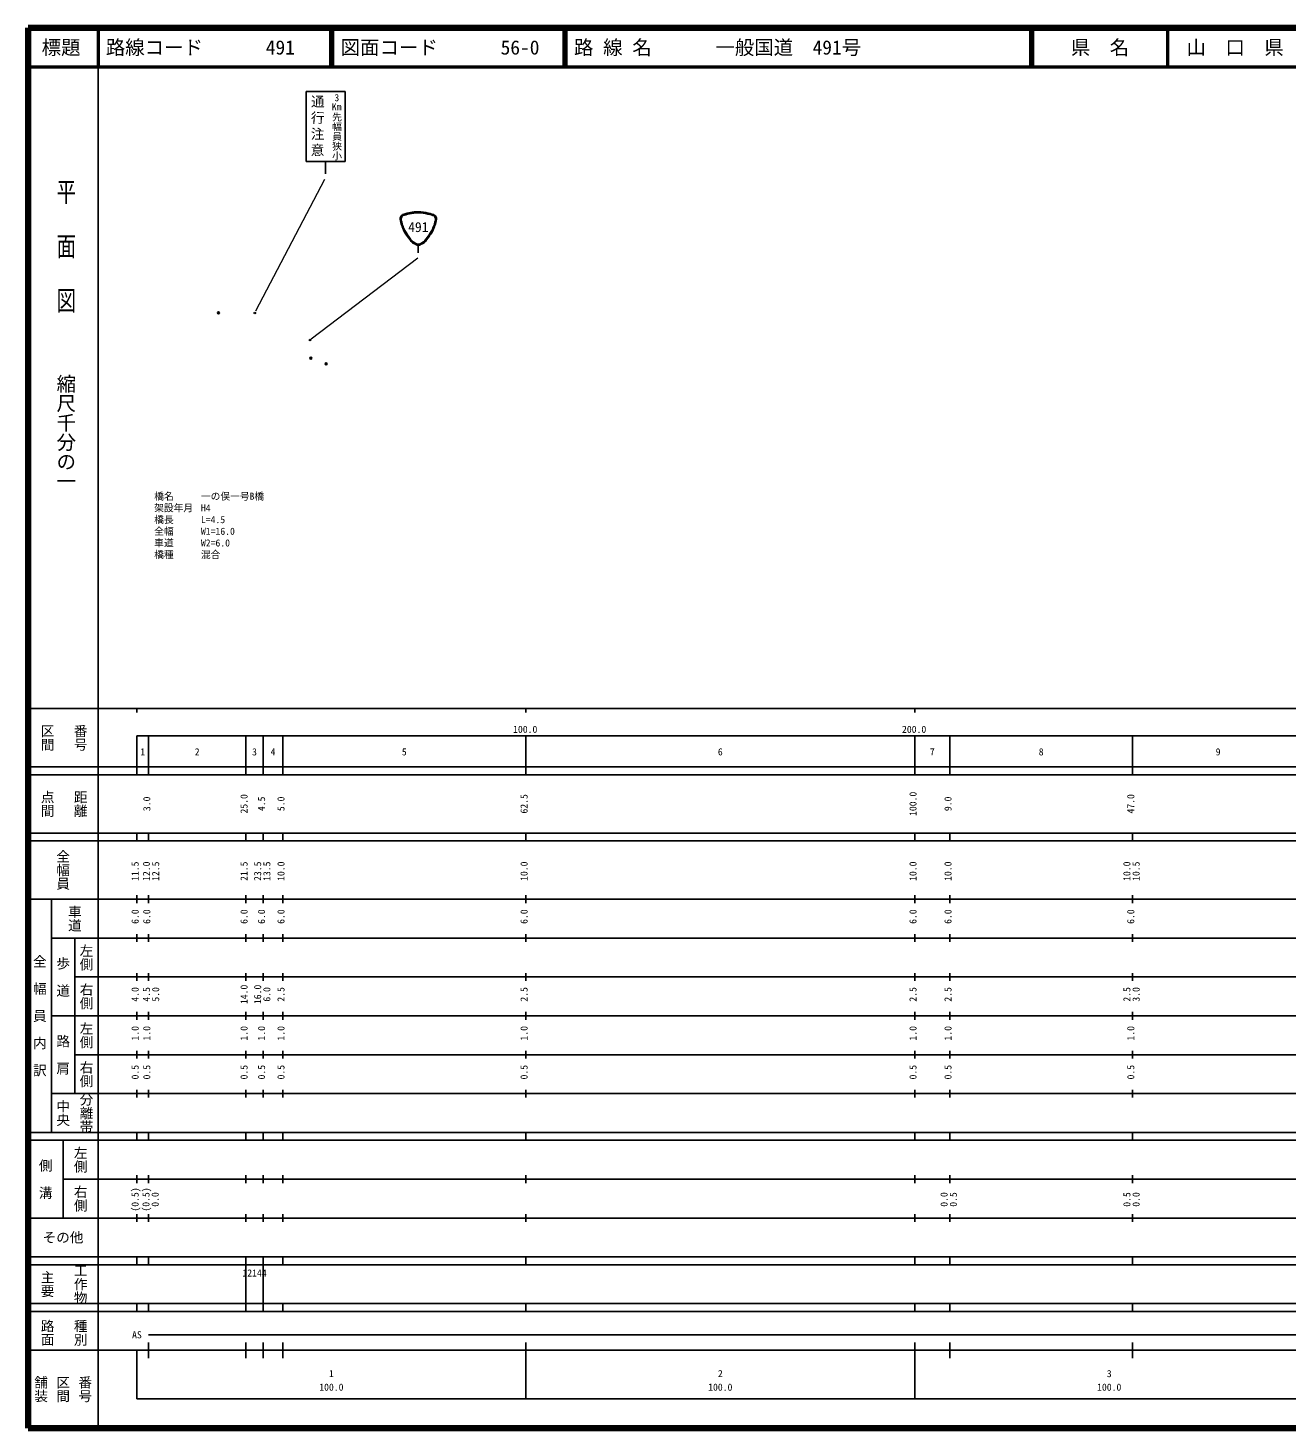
# Model space of a CAD drawing. Units: millimetres on the paper, with parts at other scales. Extents: x 40 to 680, y 20 to 380.
# Drawn here: x 40 to 363.7, y 20 to 380 of the extents above; entities that cross this region are included whole.
import ezdxf
from ezdxf.enums import TextEntityAlignment as Align

# ---------------------------------------------------------------- set-up
doc = ezdxf.new("R2010")
doc.units = ezdxf.units.MM
doc.header["$PDMODE"] = 32
doc.header["$PDSIZE"] = 0.5
for name, color, linetype in [('M-OTRS', 6, 'Continuous'), ('M-TTL-TXT', 7, 'Continuous'), ('名称未設定-10', 7, 'Continuous')]:
    doc.layers.add(name, color=color, linetype=linetype)
for name, color, linetype, lineweight in [('M-STR-HTXT', 7, 'Continuous', 13), ('M-STR-STRC', 7, 'Continuous', 25), ('M-TTL', 2, 'Continuous', 140), ('M-TTL-BAND', 7, 'Continuous', 25), ('M-TTL-LINE', 7, 'Continuous', 50)]:
    doc.layers.add(name, color=color, linetype=linetype, lineweight=lineweight)
doc.styles.add('@ＭＳ ゴシック', font='')
doc.styles.add('ＭＳ ゴシック', font='')
doc.styles.get('@ＭＳ ゴシック').set_extended_font_data('@MS Gothic')
doc.styles.get('ＭＳ ゴシック').set_extended_font_data('MS Gothic')

msp = doc.modelspace()

# ---------------------------------------------------------------- linework, layer by layer
at = {"layer": 'M-OTRS'}
for p in [(88.963, 306.737), (112.724, 295.113), (116.64, 293.627)]:
    msp.add_point(p, dxfattribs=at)
at = {"layer": 'M-STR-HTXT'}
for p, q in [((98.545, 307.26), (116.315, 341.088)), ((112.838, 300.103), (140.212, 320.907))]:
    msp.add_line(p, q, dxfattribs=at)
at = {"layer": 'M-STR-STRC'}
for p, q in [((111.519, 363.653), (111.519, 345.653)), ((111.519, 363.653), (121.519, 363.653)), ((121.519, 363.653), (121.519, 345.653)), ((111.519, 345.653), (121.519, 345.653)), ((116.519, 345.653), (116.519, 342.511)), ((140.357, 324.149), (140.357, 322.149))]:
    msp.add_line(p, q, dxfattribs=at)
at = {"layer": 'M-STR-STRC', "lineweight": 13}
for centre in [(98.313, 306.738), (112.482, 299.769)]:
    msp.add_circle(centre, 0.2, dxfattribs=at)
at = {"layer": 'M-STR-STRC'}
for points, knots in [([(136.357, 332.006), (136.121, 331.859), (136.009, 331.737), (135.857, 331.506), (135.537, 331.016), (135.723, 330.581), (135.857, 330.006)], [0, 0, 0, 0, 1, 1, 1, 2, 2, 2, 2]), ([(136.451, 331.771), (136.396, 331.723), (136.217, 331.566), (136.107, 331.402), (135.82, 330.976), (136.039, 330.264), (136.095, 330.085)], [0, 0, 0, 0, 1, 1, 1, 2, 2, 2, 2]), ([(136.357, 332.006), (138.057, 332.535), (138.768, 332.761), (140.357, 332.754), (141.947, 332.748), (144.119, 332.079), (144.357, 332.006)], [0, 0, 0, 0, 1, 1, 1, 2, 2, 2, 2]), ([(136.455, 331.767), (137.192, 331.997), (138.806, 332.5), (140.357, 332.5), (141.908, 332.5), (144.021, 331.848), (144.259, 331.774)], [0, 0, 0, 0, 1, 1, 1, 2, 2, 2, 2]), ([(144.261, 331.774), (144.317, 331.726), (144.496, 331.567), (144.607, 331.402), (144.895, 330.975), (144.675, 330.262), (144.619, 330.083)], [0, 0, 0, 0, 1, 1, 1, 2, 2, 2, 2]), ([(144.357, 332.006), (144.594, 331.859), (144.706, 331.737), (144.857, 331.506), (145.178, 331.016), (144.992, 330.581), (144.857, 330.006)], [0, 0, 0, 0, 1, 1, 1, 2, 2, 2, 2]), ([(135.857, 330.006), (136.037, 329.307), (136.125, 329.078), (136.357, 328.506), (136.786, 327.451), (137.095, 327.097), (137.857, 326.006)], [0, 0, 0, 0, 1, 1, 1, 2, 2, 2, 2]), ([(136.095, 330.085), (136.271, 329.398), (136.358, 329.173), (136.586, 328.611), (137.01, 327.566), (137.317, 327.215), (138.072, 326.135)], [0, 0, 0, 0, 1, 1, 1, 2, 2, 2, 2]), ([(144.62, 330.085), (144.443, 329.398), (144.357, 329.173), (144.129, 328.611), (143.705, 327.566), (143.398, 327.215), (142.643, 326.135)], [0, 0, 0, 0, 1, 1, 1, 2, 2, 2, 2]), ([(144.857, 330.006), (144.677, 329.307), (144.59, 329.078), (144.357, 328.506), (143.929, 327.451), (143.62, 327.097), (142.857, 326.006)], [0, 0, 0, 0, 1, 1, 1, 2, 2, 2, 2]), ([(137.857, 326.006), (138.407, 325.28), (138.616, 324.877), (139.357, 324.506), (139.728, 324.32), (139.943, 324.15), (140.357, 324.15), (140.772, 324.15), (140.987, 324.32), (141.357, 324.506), (142.098, 324.877), (142.308, 325.28), (142.857, 326.006)], [0, 0, 0, 0, 1, 1, 1, 2, 2, 2, 3, 3, 3, 4, 4, 4, 4]), ([(138.034, 326.183), (138.569, 325.476), (138.769, 325.076), (139.494, 324.723), (139.816, 324.566), (139.999, 324.415), (140.357, 324.415), (140.715, 324.415), (140.899, 324.566), (141.22, 324.723), (141.946, 325.076), (142.146, 325.476), (142.681, 326.183)], [0, 0, 0, 0, 1, 1, 1, 2, 2, 2, 3, 3, 3, 4, 4, 4, 4])]:
    msp.add_open_spline(points, degree=3, knots=knots, dxfattribs=at)
at = {"layer": 'M-TTL'}
for p, q in [((40, 380), (40, 20)), ((680, 380), (40, 380)), ((40, 20), (680, 20))]:
    msp.add_line(p, q, dxfattribs=at)
at = {"layer": 'M-TTL-BAND'}
for p, q in [((58, 370), (58, 20)), ((40, 205), (579, 205)), ((68, 205), (68, 204)), ((168, 205), (168, 204)), ((268, 205), (268, 204)), ((68, 198), (579, 198)), ((68, 198), (68, 188)), ((71, 188), (71, 198)), ((96, 188), (96, 198)), ((100.5, 188), (100.5, 198)), ((105.5, 188), (105.5, 198)), ((168, 188), (168, 198)), ((268, 188), (268, 198)), ((277, 188), (277, 198)), ((324, 188), (324, 198)), ((40, 190), (579, 190)), ((40, 188), (579, 188)), ((40, 173), (579, 173)), ((68, 171), (68, 173)), ((71, 171), (71, 173)), ((96, 171), (96, 173)), ((100.5, 171), (100.5, 173)), ((105.5, 171), (105.5, 173)), ((168, 171), (168, 173)), ((268, 171), (268, 173)), ((277, 171), (277, 173)), ((324, 171), (324, 173)), ((40, 171), (579, 171)), ((40, 156), (579, 156)), ((46, 96), (46, 156)), ((68, 155), (68, 157)), ((71, 155), (71, 157)), ((96, 155), (96, 157)), ((100.5, 155), (100.5, 157)), ((105.5, 155), (105.5, 157)), ((168, 155), (168, 157)), ((268, 155), (268, 157)), ((277, 155), (277, 157)), ((324, 155), (324, 157)), ((46, 146), (579, 146)), ((52, 146), (52, 106)), ((68, 145), (68, 147)), ((71, 145), (71, 147)), ((96, 145), (96, 147)), ((100.5, 145), (100.5, 147)), ((105.5, 145), (105.5, 147)), ((168, 145), (168, 147)), ((268, 145), (268, 147)), ((277, 145), (277, 147)), ((324, 145), (324, 147)), ((68, 135), (68, 137)), ((71, 135), (71, 137)), ((96, 135), (96, 137)), ((100.5, 135), (100.5, 137)), ((105.5, 135), (105.5, 137)), ((168, 135), (168, 137)), ((268, 135), (268, 137)), ((277, 135), (277, 137)), ((324, 135), (324, 137)), ((52, 136), (579, 136)), ((46, 126), (579, 126)), ((68, 125), (68, 127)), ((71, 125), (71, 127)), ((96, 125), (96, 127)), ((100.5, 125), (100.5, 127)), ((105.5, 125), (105.5, 127)), ((168, 125), (168, 127)), ((268, 125), (268, 127)), ((277, 125), (277, 127)), ((324, 125), (324, 127)), ((52, 116), (579, 116)), ((68, 115), (68, 117)), ((71, 115), (71, 117)), ((96, 115), (96, 117)), ((100.5, 115), (100.5, 117)), ((105.5, 115), (105.5, 117)), ((168, 115), (168, 117)), ((268, 115), (268, 117)), ((277, 115), (277, 117)), ((324, 115), (324, 117)), ((46, 106), (579, 106)), ((68, 105), (68, 107)), ((71, 105), (71, 107)), ((96, 105), (96, 107)), ((100.5, 105), (100.5, 107)), ((105.5, 105), (105.5, 107)), ((168, 105), (168, 107)), ((268, 105), (268, 107)), ((277, 105), (277, 107)), ((324, 105), (324, 107)), ((40, 96), (579, 96)), ((40, 94), (579, 94)), ((49, 94), (49, 74)), ((68, 94), (68, 96)), ((71, 94), (71, 96)), ((96, 94), (96, 96)), ((100.5, 94), (100.5, 96)), ((105.5, 94), (105.5, 96)), ((168, 94), (168, 96)), ((268, 94), (268, 96)), ((277, 94), (277, 96)), ((324, 94), (324, 96)), ((49, 84), (579, 84)), ((68, 83), (68, 85)), ((71, 83), (71, 85)), ((96, 83), (96, 85)), ((100.5, 83), (100.5, 85)), ((105.5, 83), (105.5, 85)), ((168, 83), (168, 85)), ((268, 83), (268, 85)), ((277, 83), (277, 85)), ((324, 83), (324, 85)), ((40, 74), (579, 74)), ((68, 73), (68, 75)), ((71, 73), (71, 75)), ((96, 73), (96, 75)), ((100.5, 73), (100.5, 75)), ((105.5, 73), (105.5, 75)), ((168, 73), (168, 75)), ((268, 73), (268, 75)), ((277, 73), (277, 75)), ((324, 73), (324, 75)), ((40, 64), (579, 64)), ((40, 62), (579, 62)), ((68, 62), (68, 64)), ((71, 62), (71, 64)), ((96, 62), (96, 64)), ((96, 52), (96, 62)), ((100.5, 62), (100.5, 64)), ((100.5, 52), (100.5, 62)), ((105.5, 62), (105.5, 64)), ((168, 62), (168, 64)), ((268, 62), (268, 64)), ((277, 62), (277, 64)), ((324, 62), (324, 64)), ((40, 52), (579, 52)), ((68, 50), (68, 52)), ((71, 50), (71, 52)), ((96, 50), (96, 52)), ((100.5, 50), (100.5, 52)), ((105.5, 50), (105.5, 52)), ((168, 50), (168, 52)), ((268, 50), (268, 52)), ((277, 50), (277, 52)), ((324, 50), (324, 52)), ((40, 50), (579, 50)), ((71, 44), (545, 44)), ((40, 40), (579, 40)), ((68, 40), (68, 27.5)), ((71, 38), (71, 42)), ((96, 38), (96, 42)), ((100.5, 38), (100.5, 42)), ((105.5, 38), (105.5, 42)), ((168, 27.5), (168, 42)), ((268, 27.5), (268, 42)), ((277, 38), (277, 42)), ((324, 38), (324, 42)), ((68, 27.5), (579, 27.5))]:
    msp.add_line(p, q, dxfattribs=at)
at = {"layer": 'M-TTL-LINE'}
for p, q in [((58, 380), (58, 370)), ((117.75, 380), (117.75, 370)), ((118.25, 380), (118.25, 370)), ((177.75, 380), (177.75, 370)), ((178.25, 380), (178.25, 370)), ((297.75, 380), (297.75, 370)), ((298.25, 380), (298.25, 370)), ((333, 380), (333, 370)), ((40, 370), (680, 370))]:
    msp.add_line(p, q, dxfattribs=at)

# ---------------------------------------------------------------- texts
at = {"layer": 'M-STR-HTXT', "style": 'ＭＳ ゴシック'}
for s, p in [('橋名', (72.46, 258.124)), ('一の俣一号B橋', (84.46, 258.124)), ('架設年月', (72.46, 255.124)), ('H4', (84.46, 255.124)), ('橋長', (72.46, 252.124)), ('L=4.5', (84.46, 252.124)), ('全幅', (72.46, 249.124)), ('車道', (72.46, 246.124)), ('W1=16.0', (84.46, 249.124)), ('W2=6.0', (84.46, 246.124)), ('橋種', (72.46, 243.124)), ('混合', (84.46, 243.124))]:
    msp.add_text(s, height=1.833, dxfattribs=at).set_placement(p, align=Align.BOTTOM_LEFT)
at = {"layer": 'M-STR-STRC', "style": '@ＭＳ ゴシック'}
msp.add_text('先幅員狭小', height=1.833, rotation=270, dxfattribs=at).set_placement((117.939, 352.135), align=Align.BOTTOM_CENTER)
at = {"layer": 'M-STR-STRC', "style": 'ＭＳ ゴシック'}
msp.add_text('491', height=2.566, dxfattribs=at).set_placement((140.357, 326.756), align=Align.BOTTOM_CENTER)
at = {"layer": 'M-STR-STRC', "insert": (112.813, 354.553), "char_height": 2.566, "attachment_point": 8, "rotation": 269.694, "style": '@ＭＳ ゴシック'}
msp.add_mtext('\\T1.19;通行注意', dxfattribs=at)
at = {"layer": 'M-TTL-BAND', "style": '@ＭＳ ゴシック', "width": 1.4}
msp.add_text('平  面  図', height=3.666, rotation=270, dxfattribs=at).set_placement((49.777, 306.475), align=Align.MIDDLE_RIGHT)
at = {"layer": 'M-TTL-BAND', "style": '@ＭＳ ゴシック'}
msp.add_text('縮尺千分の一', height=3.666, rotation=270, dxfattribs=at).set_placement((49.777, 261.03), align=Align.MIDDLE_RIGHT)
for s, p in [('区間', (45, 197.5)), ('番号', (53.5, 197.5)), ('点間', (45, 180.5)), ('距離', (53.5, 180.5)), ('全幅員', (49, 163.5)), ('車道', (52, 151)), ('左側', (55, 141)), ('全\u3000幅\u3000員\u3000内\u3000訳', (43, 126)), ('歩\u3000道', (49, 136)), ('右側', (55, 131)), ('左側', (55, 121)), ('路\u3000肩', (49, 116)), ('右側', (55, 111)), ('分離帯', (55, 101)), ('中央', (49, 101)), ('左側', (53.5, 89)), ('側\u3000溝', (44.5, 84)), ('右側', (53.5, 79)), ('工作物', (53.5, 57)), ('主要', (45, 57)), ('路面', (45, 44.5)), ('種別', (53.5, 44.5)), ('舗装', (43.333, 30)), ('区間', (49, 30)), ('番号', (54.667, 30))]:
    msp.add_text(s, height=2.566, rotation=270, dxfattribs=at).set_placement(p, align=Align.MIDDLE_CENTER)
at = {"layer": 'M-TTL-BAND', "style": 'ＭＳ ゴシック'}
for s, p in [('100.0', (167.844, 198.195)), ('200.0', (267.844, 198.195)), ('1', (69.5, 192.405)), ('2', (83.5, 192.405)), ('3', (98.25, 192.405)), ('4', (103, 192.405)), ('5', (136.75, 192.405)), ('6', (218, 192.405)), ('7', (272.5, 192.405)), ('8', (300.5, 192.405)), ('9', (346, 192.405)), ('AS', (68, 42.5)), ('1', (118, 32.523)), ('2', (218, 32.523)), ('3', (318, 32.523)), ('100.0', (118, 29.033)), ('100.0', (218, 29.033)), ('100.0', (318, 29.033))]:
    msp.add_text(s, height=1.833, dxfattribs=at).set_placement(p, align=Align.BOTTOM_CENTER)
for s, p in [('3.0', (72, 180.5)), ('25.0', (97, 180.5)), ('4.5', (101.5, 180.5)), ('5.0', (106.5, 180.5)), ('62.5', (169, 180.5)), ('100.0', (269, 180.5)), ('9.0', (278, 180.5)), ('47.0', (325, 180.5)), ('11.5', (69, 163.174)), ('12.0', (71.909, 163.174)), ('12.5', (74.279, 163.174)), ('21.5', (97, 163.174)), ('23.5', (100.5, 163.174)), ('13.5', (102.87, 163.174)), ('10.0', (106.5, 163.174)), ('10.0', (169, 163.174)), ('10.0', (269, 163.174)), ('10.0', (278, 163.174)), ('10.0', (324, 163.174)), ('10.5', (326.37, 163.174)), ('6.0', (69, 151.5)), ('6.0', (72, 151.5)), ('6.0', (97, 151.5)), ('6.0', (101.5, 151.5)), ('6.0', (106.5, 151.5)), ('6.0', (169, 151.5)), ('6.0', (269, 151.5)), ('6.0', (278, 151.5)), ('6.0', (325, 151.5)), ('4.0', (69, 131.5)), ('4.5', (71.909, 131.5)), ('5.0', (74.279, 131.5)), ('14.0', (97, 131.5)), ('16.0', (100.5, 131.5)), ('6.0', (102.87, 131.5)), ('2.5', (106.5, 131.5)), ('2.5', (169, 131.5)), ('2.5', (269, 131.5)), ('2.5', (278, 131.5)), ('2.5', (324, 131.5)), ('3.0', (326.37, 131.5)), ('1.0', (69, 121.5)), ('1.0', (72, 121.5)), ('1.0', (97, 121.5)), ('1.0', (101.5, 121.5)), ('1.0', (106.5, 121.5)), ('1.0', (169, 121.5)), ('1.0', (269, 121.5)), ('1.0', (278, 121.5)), ('1.0', (325, 121.5)), ('0.5', (69, 111.5)), ('0.5', (72, 111.5)), ('0.5', (97, 111.5)), ('0.5', (101.5, 111.5)), ('0.5', (106.5, 111.5)), ('0.5', (169, 111.5)), ('0.5', (269, 111.5)), ('0.5', (278, 111.5)), ('0.5', (325, 111.5)), ('(0.5)', (69, 78.764)), ('(0.5)', (71.788, 78.764)), ('0.0', (74.158, 78.764)), ('0.0', (277, 78.764)), ('0.5', (279.37, 78.764)), ('0.5', (324, 78.764)), ('0.0', (326.37, 78.764))]:
    msp.add_text(s, height=1.833, rotation=90, dxfattribs=at).set_placement(p, align=Align.BOTTOM_CENTER)
msp.add_text('その他', height=2.566, dxfattribs=at).set_placement((49, 69), align=Align.MIDDLE_CENTER)
msp.add_text('12144', height=1.833, dxfattribs=at).set_placement((95.125, 58.405), align=Align.BOTTOM_LEFT)
at = {"layer": 'M-TTL-TXT', "style": 'ＭＳ ゴシック'}
for s, p in [('標題', (48.5, 375)), ('県\u3000名', (315.625, 375)), ('山\u3000口\u3000県', (350.375, 375))]:
    msp.add_text(s, height=3.666, dxfattribs=at).set_placement(p, align=Align.MIDDLE_CENTER)
for s, p in [('路線コード', (60, 375)), ('491', (101.142, 375)), ('図面コード', (120.38, 375)), ('56-0', (161.521, 375)), ('路 線 名', (180.38, 375)), ('一般国道\u3000491号', (216.734, 375))]:
    msp.add_text(s, height=3.666, dxfattribs=at).set_placement(p, align=Align.MIDDLE_LEFT)
at = {"layer": '名称未設定-10', "style": 'ＭＳ ゴシック'}
for s, p in [('Km', (119.361, 358.265)), ('3', (119.401, 360.62))]:
    msp.add_text(s, height=1.833, dxfattribs=at).set_placement(p, align=Align.BOTTOM_CENTER)

doc.saveas('drawing.dxf')
